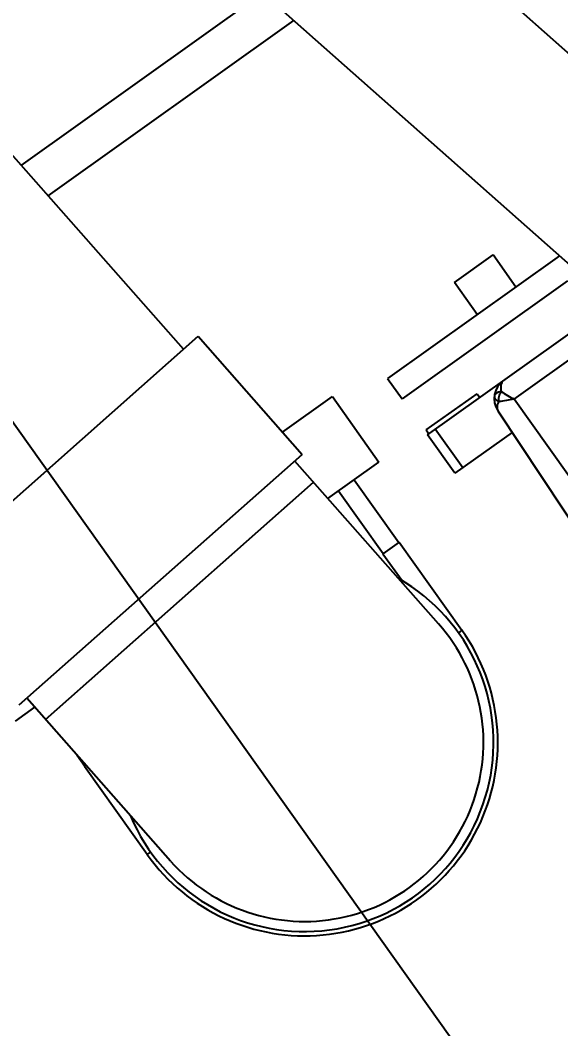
# Model space of a CAD drawing. Header units: feet. Extents: x 2321988 to 2329858, y 6722724 to 6730499.
# Drawn here: x 2326099.866 to 2326100.993, y 6726883.458 to 6726885.558 of the extents above; entities that cross this region are included whole.
import ezdxf

# ---------------------------------------------------------------- set-up
doc = ezdxf.new("R2010")
doc.units = ezdxf.units.FT
doc.header["$MEASUREMENT"] = 0
doc.header["$PDSIZE"] = 5
doc.layers.add('BESS Dimensions', color=3, linetype='Continuous')
doc.layers.add('C-BESS-EQUIPMENT', color=255, linetype='Continuous')
doc.styles.add('TG_DIMS', font='arial.ttf')
doc.dimstyles.new('TG-PROPOSED-ANNO', dxfattribs={"dimtxt": 0.1, "dimasz": 0.1, "dimexe": 0.05, "dimexo": 0.05, "dimgap": 0.02, "dimtad": 0, "dimtih": 1, "dimtoh": 1, "dimdsep": 46, "dimtxsty": 'TG_DIMS', "dimcen": 0, "dimclrd": 256, "dimclre": 256, "dimclrt": 256, "dimaunit": 1, "dimadec": 6, "dimazin": 2, "dimtfac": 1, "dimtofl": 0, "dimtmove": 1, "dimatfit": 3, "dimfxl": 1, "dimtolj": 1, "dimtzin": 0, "dimarcsym": 0})

# ---------------------------------------------------------------- blocks, each defined once
blk = doc.blocks.new('Midpoint Site Plan$0$A$Cc1a3344c')
at = {"linetype": 'Continuous'}
for p, q in [((3814.3, 430.47), (3079.33, 260.79)), ((4017.49, 374.75), (3101.83, 163.35)), ((3884.53, 344.05), (3884.53, 210)), ((3900.4, 339), (3900.4, 210)), ((3928.32, 209.84), (3928.32, 339)), ((3941.84, 267.73), (3941.84, 339)), ((3884.53, 310.08), (3859.53, 310.08)), ((3859.53, 279.92), (3859.53, 310.08)), ((3665, 101.56), (3665, 293.37)), ((3639.25, 98.85), (3639.25, 287.43)), ((3884.53, 279.92), (3859.53, 279.92)), ((4098.32, 267.73), (3941.84, 267.73)), ((3925.32, 250.64), (3928.32, 250.64)), ((3925.32, 211.04), (3925.32, 250.64)), ((3941.84, 255.18), (4102.4, 249.58)), ((3958.32, 254.61), (3958.32, 209.84)), ((3958.32, 215.99), (3928.32, 215.99)), ((3884.53, 210), (3900.4, 210)), ((3925.32, 211.04), (3928.32, 211.04)), ((3958.32, 209.84), (3928.32, 209.84)), ((3873.5, 174.75), (3924.5, 174.75)), ((3873.5, 135.94), (3873.5, 174.75)), ((3924.5, 134.87), (3924.5, 174.75)), ((3924.5, 155.38), (3973.34, 155.38)), ((3973.34, 155.7), (4042.09, 155.7)), ((3973.34, 155.7), (3973.34, 143)), ((4042.09, 155.7), (4042.09, 152.67)), ((4030.21, 145.98), (3892.97, 131.55)), ((3924.5, 143.32), (3973.34, 143.32)), ((3973.34, 143), (3994.34, 143)), ((3792.85, 127.46), (3892.3, 137.92)), ((3917.39, -100.77), (3892.3, 137.92)), ((3934.62, -92.52), (3910.87, 133.43)), ((3817.93, -111.22), (3792.85, 127.46)), ((3794.14, 115.13), (3247.16, 57.64)), ((4053.96, -79.98), (3916.72, -94.4)), ((3964.48, -89.38), (3973.34, -89.38)), ((3973.34, -89.7), (3973.34, -88.45)), ((4042.09, -89.7), (4042.09, -86.67)), ((3924.5, -108.75), (3924.5, -93.58)), ((4042.09, -89.7), (3973.34, -89.7))]:
    blk.add_line(p, q, dxfattribs=at)
for centre, radius, start, end in [((3942.32, 269.17), 14, 180, 268), ((4042.09, 33), 122.7, 270, 90), ((4042.09, 33), 120, 257.34421, 114.65579), ((4042.09, 33), 113.6, 276, 96)]:
    blk.add_arc(centre, radius, start, end, dxfattribs=at)
for points, knots in [([(3928.32, 269.17), (3928.32, 268.13), (3929.61, 265.73), (3931.8, 264.48), (3933.09, 263.91)], [0, 0, 0, 0, 0.426629, 1, 1, 1, 1]), ([(3933.09, 263.91), (3932.61, 262.95), (3931.95, 261.18), (3932.51, 259.16), (3933.09, 258.65)], [0, 0, 0, 0, 0.581775, 1, 1, 1, 1]), ([(3937.46, 258.97), (3936.52, 259.54), (3934.82, 261.03), (3933.56, 262.9), (3933.09, 263.91)], [0, 0, 0, 0, 0.495157, 1, 1, 1, 1]), ([(3933.09, 258.65), (3933.57, 258.23), (3935.26, 257.9), (3936.69, 258.53), (3937.46, 258.97)], [0, 0, 0, 0, 0.421768, 1, 1, 1, 1]), ([(3937.46, 258.97), (3937.99, 257.91), (3939.07, 256.16), (3941.02, 255.21), (3941.84, 255.18)], [0, 0, 0, 0, 0.591637, 1, 1, 1, 1])]:
    blk.add_open_spline(points, degree=3, knots=knots, dxfattribs=at)
for points in [[(3933.09, 263.91), (3936.03, 265.13), (3938.93, 266.44), (3941.84, 267.73)], [(3941.84, 267.73), (3940.38, 264.81), (3938.96, 261.87), (3937.46, 258.97)]]:
    blk.add_open_spline(points, degree=3, dxfattribs=at)
blk = doc.blocks.new('*D109')
at = {"layer": 'BESS Dimensions', "lineweight": -2, "transparency": 16777216}
for p, q in [((2326125.1693, 6727002.8662), (2326110.2842, 6727023.7584)), ((2326105.0412, 6727013.8836), (2326040.7778, 6726968.0974)), ((2325956.6732, 6726908.1749), (2326020.9365, 6726953.961)), ((2325960.5127, 6726885.5523), (2325945.6276, 6726906.4444))]:
    blk.add_line(p, q, dxfattribs=at)
at = {"layer": 'BESS Dimensions', "transparency": 16777216}
for points in [[(2326104.0741, 6727015.241), (2326106.0083, 6727012.5262), (2326113.1855, 6727019.6862)], [(2325955.7061, 6726909.5323), (2325957.6403, 6726906.8175), (2325948.5289, 6726902.3723)]]:
    blk.add_solid(points, dxfattribs=at)
at = {"layer": 'Defpoints', "color": 0, "transparency": 16777216}
for p in [(2326128.0706, 6726998.7941), (2325948.5289, 6726902.3723), (2325963.414, 6726881.4801)]:
    blk.add_point(p, dxfattribs=at)
at = {"layer": 'BESS Dimensions', "transparency": 16777216, "insert": (2326030.8572, 6726961.0292), "char_height": 10, "attachment_point": 5, "style": 'TG_DIMS'}
blk.add_mtext("\\A1;202.17'", dxfattribs=at)

msp = doc.modelspace()

# ---------------------------------------------------------------- linework, layer by layer
at = {"layer": 'C-BESS-EQUIPMENT'}
msp.add_lwpolyline([(2326052.5422, 6726951.1211), (2326159.8907, 6726800.4516)], dxfattribs=at)

# ---------------------------------------------------------------- block references
at = {"layer": 'C-BESS-EQUIPMENT', "xscale": 0.003280839895013123, "yscale": 0.003280839895013123, "zscale": 0.003280839895013123, "rotation": 305.4689808292026}
msp.add_blockref('Midpoint Site Plan$0$A$Cc1a3344c', (2326092.6753, 6726894.792), dxfattribs=at)

# ---------------------------------------------------------------- dimensions: what is measured, and where the dimension line sits
at = {"layer": 'BESS Dimensions'}
dim = msp.add_aligned_dim(p1=(2326128.0706, 6726998.7941), p2=(2325963.414, 6726881.4801), distance=-25.6525, dimstyle='TG-PROPOSED-ANNO', override={"dimscale": 50, "dimpost": "'"}, dxfattribs=at)
dim.commit()
dim.dimension.update_dxf_attribs({"geometry": '*D109', "text_midpoint": (2326030.8572, 6726961.0292)})

doc.saveas('drawing.dxf')
